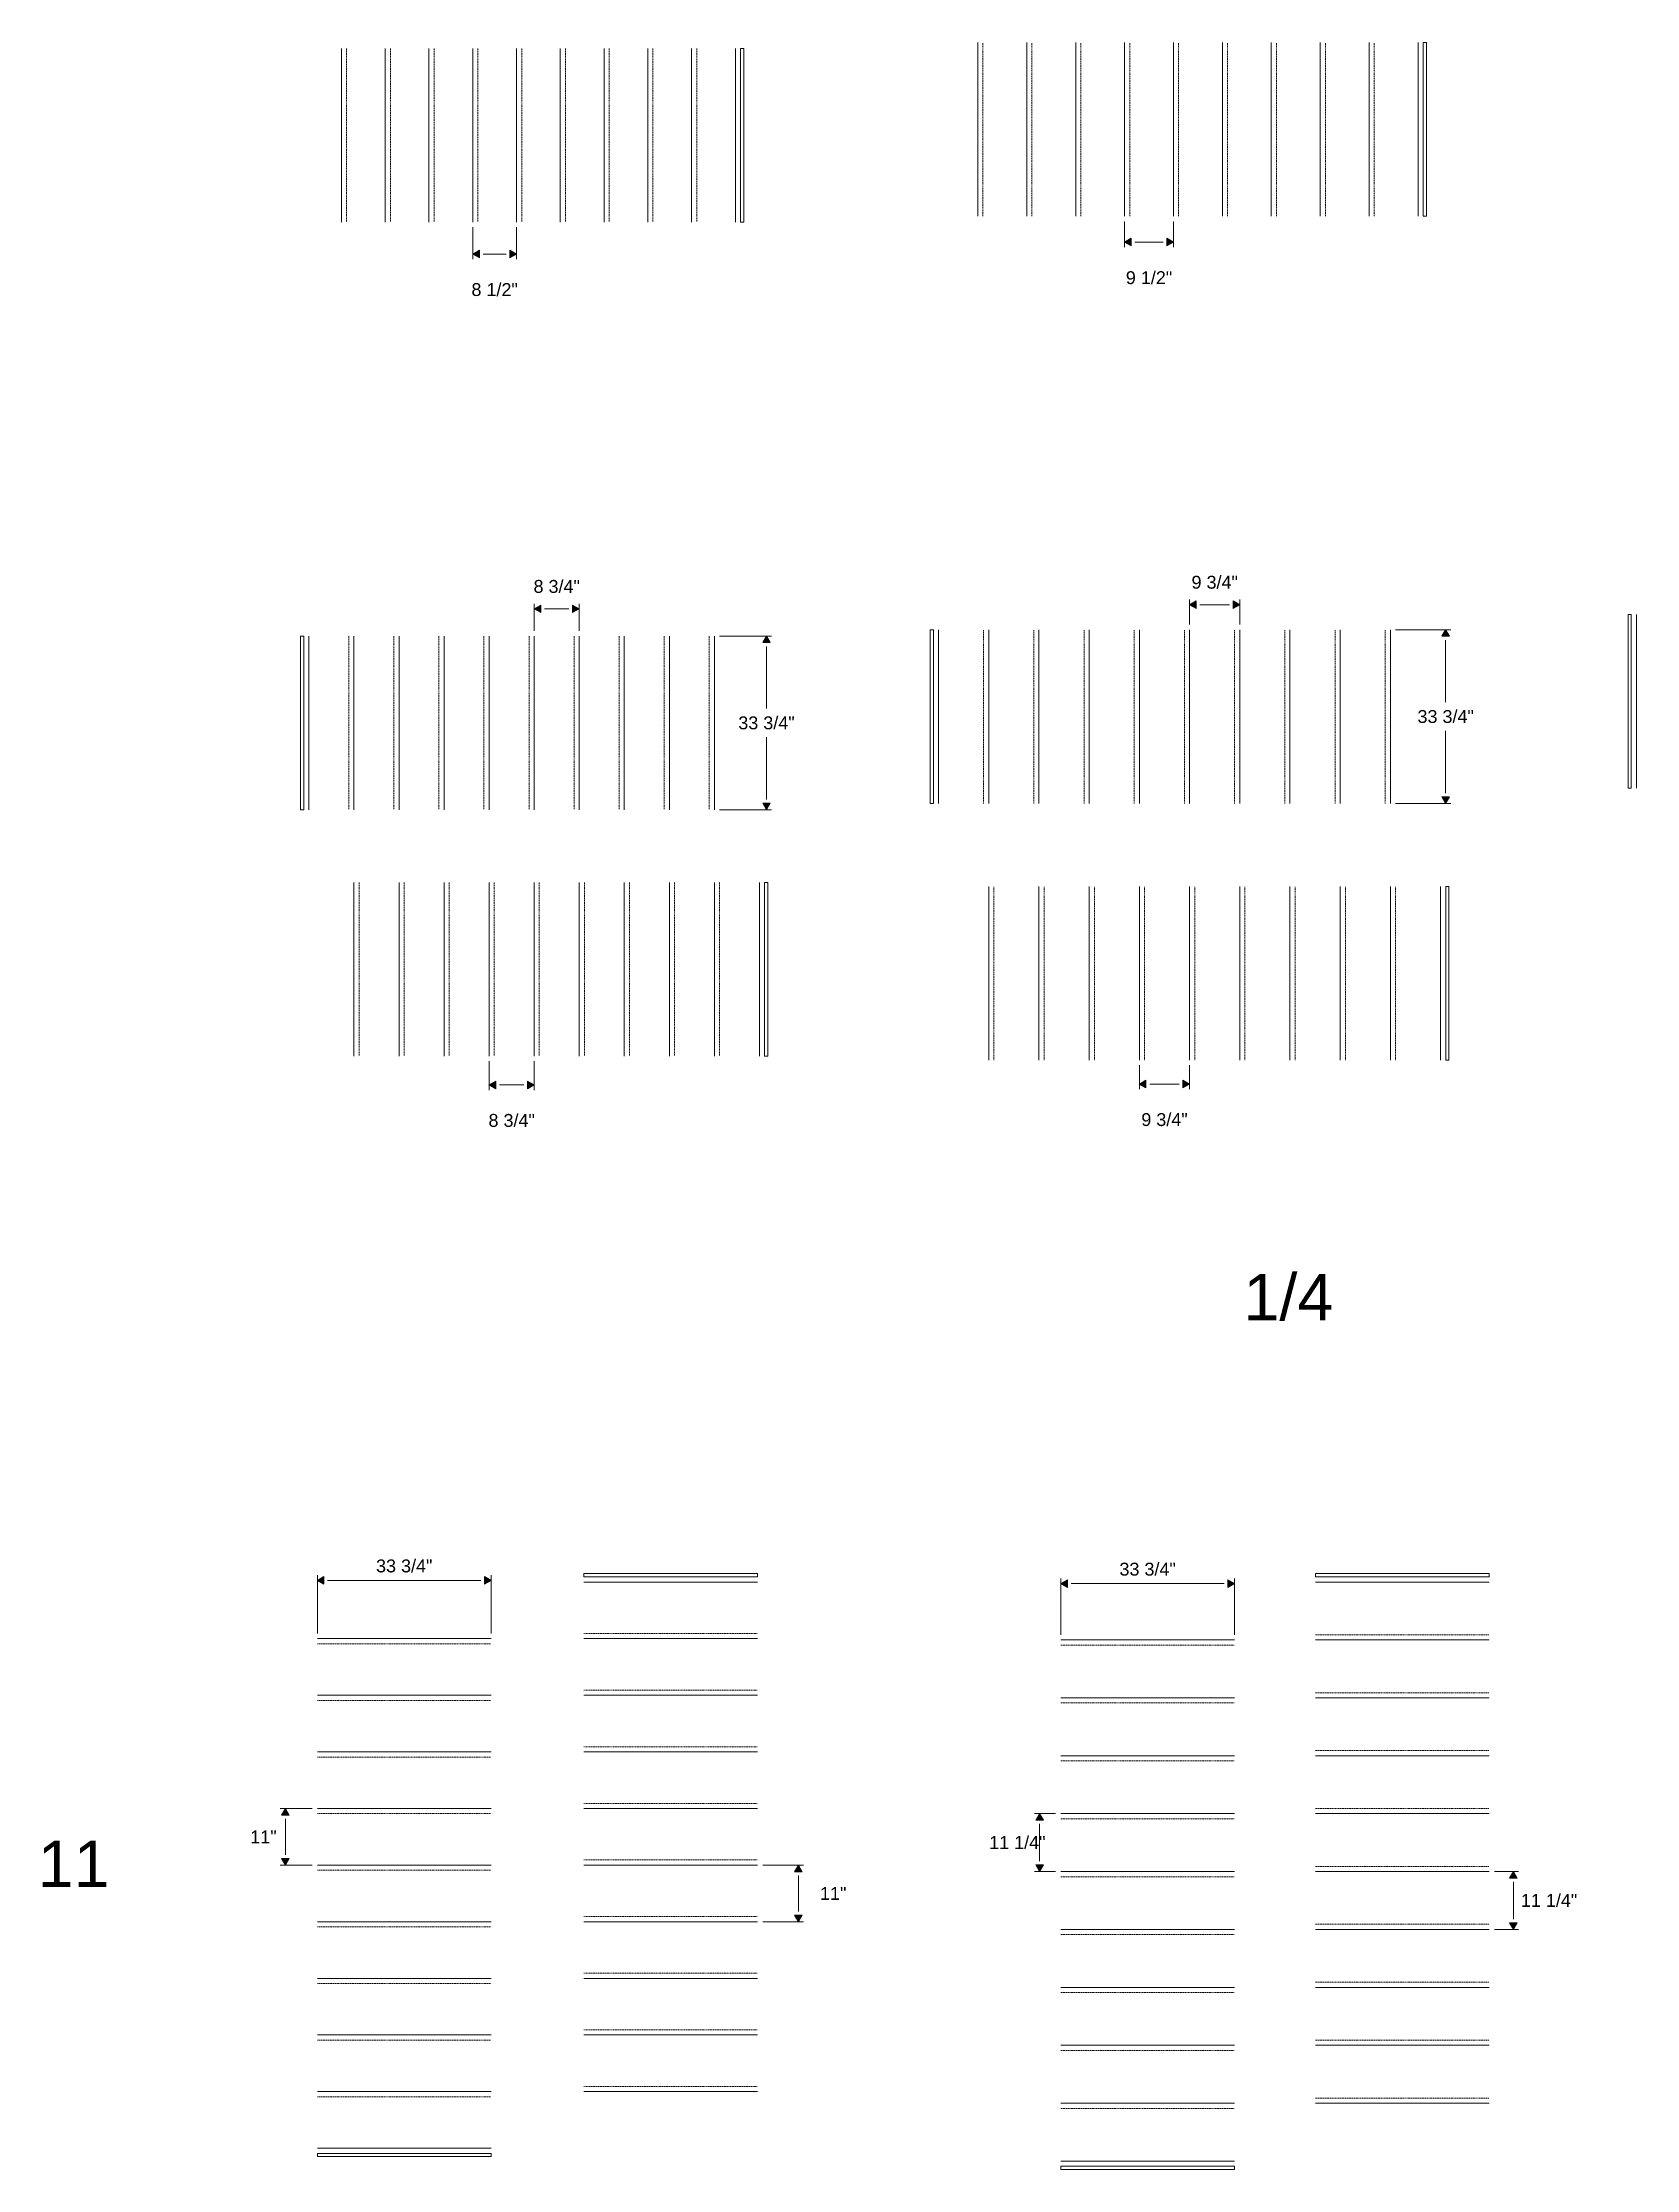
# Model space of a CAD drawing. Header units: inches. Extents: x -20237 to -17371, y 314 to 2010.
# Drawn here: x -20236.5 to -19926.9, y 1193.5 to 1606.7 of the extents above; entities that cross this region are included whole.
import ezdxf

# ---------------------------------------------------------------- set-up
doc = ezdxf.new("R2010")
doc.units = ezdxf.units.IN
doc.header["$MEASUREMENT"] = 0
doc.header["$PDMODE"] = 35
doc.linetypes.add('HIDDEN2', pattern=[0.1875, 0.125, -0.0625])
for name, color, linetype, lineweight in [('Dimension', 3, 'Continuous', 9), ('Kick', 4, 'Continuous', 9), ('Kick-Hidden', 4, 'HIDDEN2', 9), ('Treads', 1, 'Continuous', 15)]:
    doc.layers.add(name, color=color, linetype=linetype, lineweight=lineweight)
doc.styles.add('9-32 Text', font='arial.ttf', dxfattribs={"height": 0.28125})
doc.styles.add('Dimension and Text', font='arial.ttf', dxfattribs={"height": 0.078125})
doc.dimstyles.new('Jerrod Dimension', dxfattribs={"dimscale": 0, "dimtxt": 0.078125, "dimasz": 0.0625, "dimexe": 0.03125, "dimexo": 0.03125, "dimgap": 0.046875, "dimtad": 1, "dimtih": 1, "dimtoh": 1, "dimdec": 4, "dimzin": 1, "dimdsep": 46, "dimlunit": 5, "dimtxsty": 'Dimension and Text', "dimblk": 'arrow', "dimcen": 2.421875, "dimclrd": 3, "dimclre": 3, "dimclrt": 3, "dimadec": 1, "dimazin": 0, "dimtfac": 1, "dimtdec": 4, "dimtmove": 2, "dimatfit": 3, "dimldrblk": 'arrow', "dimfxl": 1, "dimtfillclr": 256, "dimfrac": 2, "dimlwd": -1, "dimlwe": -1, "dimarcsym": 2})

# ---------------------------------------------------------------- blocks, each defined once
blk = doc.blocks.new('arrow')
at = {"layer": 'Dimension'}
blk.add_hatch(color=0, dxfattribs=at).paths.add_polyline_path([(0, 0), (-0.64, 0.37), (-0.64, -0.37)])
at = {"layer": 'Dimension', "color": 0}
for p, q in [((-0.64, -0.37), (-0.64, 0.37)), ((0, 0), (-0.64, 0.37)), ((-0.64, -0.37), (0, 0))]:
    blk.add_line(p, q, dxfattribs=at)
blk = doc.blocks.new('*D481')
at = {"layer": 'Defpoints', "color": 0}
for p in [(-20183.13, 1263.6), (-20189.33, 1252.6), (-20183.13, 1252.6)]:
    blk.add_point(p, dxfattribs=at)
at = {"layer": 'Dimension', "color": 3}
for p, q in [((-20184.13, 1263.6), (-20190.33, 1263.6)), ((-20189.33, 1261.6), (-20189.33, 1254.6)), ((-20184.13, 1252.6), (-20190.33, 1252.6))]:
    blk.add_line(p, q, dxfattribs=at)
at = {"layer": 'Dimension', "color": 3, "xscale": 2, "yscale": 2, "zscale": 2}
for p, rotation in [((-20189.33, 1263.6), 90), ((-20189.33, 1252.6), 270)]:
    blk.add_blockref('arrow', p, dxfattribs=dict(at, rotation=rotation))
at = {"layer": 'Dimension', "color": 3, "insert": (-20193.59, 1258.1), "char_height": 2.5, "attachment_point": 5, "style": 'Dimension and Text'}
blk.add_mtext('11"', dxfattribs=at)
blk = doc.blocks.new('*D483')
at = {"layer": 'Defpoints', "color": 0}
for p in [(-20097.62, 1252.6), (-20089.71, 1252.6), (-20097.62, 1241.6)]:
    blk.add_point(p, dxfattribs=at)
at = {"layer": 'Dimension', "color": 3}
for p, q in [((-20096.62, 1252.6), (-20088.71, 1252.6)), ((-20089.71, 1243.6), (-20089.71, 1250.6)), ((-20096.62, 1241.6), (-20088.71, 1241.6))]:
    blk.add_line(p, q, dxfattribs=at)
at = {"layer": 'Dimension', "color": 3, "xscale": 2, "yscale": 2, "zscale": 2}
for p, rotation in [((-20089.71, 1252.6), 90), ((-20089.71, 1241.6), 270)]:
    blk.add_blockref('arrow', p, dxfattribs=dict(at, rotation=rotation))
at = {"layer": 'Dimension', "color": 3, "insert": (-20082.94, 1247.1), "char_height": 2.5, "attachment_point": 5, "style": 'Dimension and Text'}
blk.add_mtext('11"', dxfattribs=at)
blk = doc.blocks.new('*D367')
at = {"layer": 'Defpoints', "color": 0}
for p in [(-20038.75, 1262.6), (-20042.85, 1251.35), (-20038.75, 1251.35)]:
    blk.add_point(p, dxfattribs=at)
at = {"layer": 'Dimension', "color": 3}
for p, q in [((-20039.75, 1262.6), (-20043.85, 1262.6)), ((-20042.85, 1260.6), (-20042.85, 1253.35)), ((-20039.75, 1251.35), (-20043.85, 1251.35))]:
    blk.add_line(p, q, dxfattribs=at)
at = {"layer": 'Dimension', "color": 3, "xscale": 2, "yscale": 2, "zscale": 2}
for p, rotation in [((-20042.85, 1262.6), 90), ((-20042.85, 1251.35), 270)]:
    blk.add_blockref('arrow', p, dxfattribs=dict(at, rotation=rotation))
at = {"layer": 'Dimension', "color": 3, "insert": (-20047.19, 1256.98), "char_height": 2.5, "attachment_point": 5, "style": 'Dimension and Text'}
blk.add_mtext('11 1/4"', dxfattribs=at)
blk = doc.blocks.new('*D369')
at = {"layer": 'Defpoints', "color": 0}
for p in [(-19955.53, 1251.35), (-19950.83, 1251.35), (-19955.53, 1240.1)]:
    blk.add_point(p, dxfattribs=at)
at = {"layer": 'Dimension', "color": 3}
for p, q in [((-19954.53, 1251.35), (-19949.83, 1251.35)), ((-19950.83, 1242.1), (-19950.83, 1249.35)), ((-19954.53, 1240.1), (-19949.83, 1240.1))]:
    blk.add_line(p, q, dxfattribs=at)
at = {"layer": 'Dimension', "color": 3, "xscale": 2, "yscale": 2, "zscale": 2}
for p, rotation in [((-19950.83, 1251.35), 90), ((-19950.83, 1240.1), 270)]:
    blk.add_blockref('arrow', p, dxfattribs=dict(at, rotation=rotation))
at = {"layer": 'Dimension', "color": 3, "insert": (-19943.91, 1245.73), "char_height": 2.5, "attachment_point": 5, "style": 'Dimension and Text'}
blk.add_mtext('11 1/4"', dxfattribs=at)
blk = doc.blocks.new('*D435')
at = {"layer": 'Defpoints', "color": 0}
for p in [(-20038.75, 1307.29), (-20038.75, 1296.35), (-20005, 1296.35)]:
    blk.add_point(p, dxfattribs=at)
at = {"layer": 'Treads', "color": 3}
for p, q in [((-20038.75, 1297.35), (-20038.75, 1308.29)), ((-20007, 1307.29), (-20036.75, 1307.29)), ((-20005, 1297.35), (-20005, 1308.29))]:
    blk.add_line(p, q, dxfattribs=at)
at = {"layer": 'Treads', "color": 3, "xscale": 2, "yscale": 2, "zscale": 2, "rotation": 180}
blk.add_blockref('arrow', (-20038.75, 1307.29), dxfattribs=at)
at = {"layer": 'Treads', "color": 3, "xscale": 2, "yscale": 2, "zscale": 2}
blk.add_blockref('arrow', (-20005, 1307.29), dxfattribs=at)
at = {"layer": 'Treads', "color": 3, "insert": (-20021.88, 1310.09), "char_height": 2.5, "attachment_point": 5, "style": 'Dimension and Text'}
blk.add_mtext('33 3/4"', dxfattribs=at)
blk = doc.blocks.new('*D437')
at = {"layer": 'Defpoints', "color": 0}
for p in [(-20183.13, 1307.91), (-20183.13, 1296.6), (-20149.38, 1296.6)]:
    blk.add_point(p, dxfattribs=at)
at = {"layer": 'Treads', "color": 3}
for p, q in [((-20183.13, 1297.6), (-20183.13, 1308.91)), ((-20151.38, 1307.91), (-20181.13, 1307.91)), ((-20149.38, 1297.6), (-20149.38, 1308.91))]:
    blk.add_line(p, q, dxfattribs=at)
at = {"layer": 'Treads', "color": 3, "xscale": 2, "yscale": 2, "zscale": 2, "rotation": 180}
blk.add_blockref('arrow', (-20183.13, 1307.91), dxfattribs=at)
at = {"layer": 'Treads', "color": 3, "xscale": 2, "yscale": 2, "zscale": 2}
blk.add_blockref('arrow', (-20149.38, 1307.91), dxfattribs=at)
at = {"layer": 'Treads', "color": 3, "insert": (-20166.26, 1310.71), "char_height": 2.5, "attachment_point": 5, "style": 'Dimension and Text'}
blk.add_mtext('33 3/4"', dxfattribs=at)
blk = doc.blocks.new('*D357')
at = {"layer": 'Defpoints', "color": 0}
for p in [(-20152.95, 1571.79), (-20144.45, 1571.79), (-20144.45, 1565.59)]:
    blk.add_point(p, dxfattribs=at)
at = {"layer": 'Dimension', "color": 3}
for p, q in [((-20152.95, 1570.79), (-20152.95, 1564.59)), ((-20144.45, 1570.79), (-20144.45, 1564.59)), ((-20150.95, 1565.59), (-20146.45, 1565.59))]:
    blk.add_line(p, q, dxfattribs=at)
at = {"layer": 'Dimension', "color": 3, "xscale": 2, "yscale": 2, "zscale": 2, "rotation": 180}
blk.add_blockref('arrow', (-20152.95, 1565.59), dxfattribs=at)
at = {"layer": 'Dimension', "color": 3, "xscale": 2, "yscale": 2, "zscale": 2}
blk.add_blockref('arrow', (-20144.45, 1565.59), dxfattribs=at)
at = {"layer": 'Dimension', "color": 3, "insert": (-20148.7, 1558.67), "char_height": 2.5, "attachment_point": 5, "style": 'Dimension and Text'}
blk.add_mtext('8 1/2"', dxfattribs=at)
blk = doc.blocks.new('*D326')
at = {"layer": 'Defpoints', "color": 0}
for p in [(-20026.36, 1572.93), (-20016.86, 1572.93), (-20016.86, 1567.9)]:
    blk.add_point(p, dxfattribs=at)
at = {"layer": 'Dimension', "color": 3}
for p, q in [((-20026.36, 1571.93), (-20026.36, 1566.9)), ((-20016.86, 1571.93), (-20016.86, 1566.9)), ((-20024.36, 1567.9), (-20018.86, 1567.9))]:
    blk.add_line(p, q, dxfattribs=at)
at = {"layer": 'Dimension', "color": 3, "xscale": 2, "yscale": 2, "zscale": 2, "rotation": 180}
blk.add_blockref('arrow', (-20026.36, 1567.9), dxfattribs=at)
at = {"layer": 'Dimension', "color": 3, "xscale": 2, "yscale": 2, "zscale": 2}
blk.add_blockref('arrow', (-20016.86, 1567.9), dxfattribs=at)
at = {"layer": 'Dimension', "color": 3, "insert": (-20021.61, 1560.98), "char_height": 2.5, "attachment_point": 5, "style": 'Dimension and Text'}
blk.add_mtext('9 1/2"', dxfattribs=at)
blk = doc.blocks.new('*D284')
at = {"layer": 'Defpoints', "color": 0}
for p in [(-20141.02, 1496.66), (-20141.02, 1491.37), (-20132.27, 1491.37)]:
    blk.add_point(p, dxfattribs=at)
at = {"layer": 'Dimension', "color": 3}
for p, q in [((-20141.02, 1492.37), (-20141.02, 1497.66)), ((-20134.27, 1496.66), (-20139.02, 1496.66)), ((-20132.27, 1492.37), (-20132.27, 1497.66))]:
    blk.add_line(p, q, dxfattribs=at)
at = {"layer": 'Dimension', "color": 3, "xscale": 2, "yscale": 2, "zscale": 2, "rotation": 180}
blk.add_blockref('arrow', (-20141.02, 1496.66), dxfattribs=at)
at = {"layer": 'Dimension', "color": 3, "xscale": 2, "yscale": 2, "zscale": 2}
blk.add_blockref('arrow', (-20132.27, 1496.66), dxfattribs=at)
at = {"layer": 'Dimension', "color": 3, "insert": (-20136.64, 1501), "char_height": 2.5, "attachment_point": 5, "style": 'Dimension and Text'}
blk.add_mtext('8 3/4"', dxfattribs=at)
blk = doc.blocks.new('*D286')
at = {"layer": 'Defpoints', "color": 0}
for p in [(-20149.77, 1409.77), (-20141.02, 1409.77), (-20141.02, 1404.18)]:
    blk.add_point(p, dxfattribs=at)
at = {"layer": 'Dimension', "color": 3}
for p, q in [((-20149.77, 1408.77), (-20149.77, 1403.18)), ((-20141.02, 1408.77), (-20141.02, 1403.18)), ((-20147.77, 1404.18), (-20143.02, 1404.18))]:
    blk.add_line(p, q, dxfattribs=at)
at = {"layer": 'Dimension', "color": 3, "xscale": 2, "yscale": 2, "zscale": 2, "rotation": 180}
blk.add_blockref('arrow', (-20149.77, 1404.18), dxfattribs=at)
at = {"layer": 'Dimension', "color": 3, "xscale": 2, "yscale": 2, "zscale": 2}
blk.add_blockref('arrow', (-20141.02, 1404.18), dxfattribs=at)
at = {"layer": 'Dimension', "color": 3, "insert": (-20145.39, 1397.26), "char_height": 2.5, "attachment_point": 5, "style": 'Dimension and Text'}
blk.add_mtext('8 3/4"', dxfattribs=at)
blk = doc.blocks.new('*D288')
at = {"layer": 'Defpoints', "color": 0}
for p in [(-20013.73, 1497.47), (-20013.73, 1492.6), (-20003.98, 1492.6)]:
    blk.add_point(p, dxfattribs=at)
at = {"layer": 'Dimension', "color": 3}
for p, q in [((-20013.73, 1493.6), (-20013.73, 1498.47)), ((-20005.98, 1497.47), (-20011.73, 1497.47)), ((-20003.98, 1493.6), (-20003.98, 1498.47))]:
    blk.add_line(p, q, dxfattribs=at)
at = {"layer": 'Dimension', "color": 3, "xscale": 2, "yscale": 2, "zscale": 2, "rotation": 180}
blk.add_blockref('arrow', (-20013.73, 1497.47), dxfattribs=at)
at = {"layer": 'Dimension', "color": 3, "xscale": 2, "yscale": 2, "zscale": 2}
blk.add_blockref('arrow', (-20003.98, 1497.47), dxfattribs=at)
at = {"layer": 'Dimension', "color": 3, "insert": (-20008.85, 1501.81), "char_height": 2.5, "attachment_point": 5, "style": 'Dimension and Text'}
blk.add_mtext('9 3/4"', dxfattribs=at)
blk = doc.blocks.new('*D290')
at = {"layer": 'Defpoints', "color": 0}
for p in [(-20023.48, 1408.99), (-20013.73, 1408.99), (-20013.73, 1404.35)]:
    blk.add_point(p, dxfattribs=at)
at = {"layer": 'Dimension', "color": 3}
for p, q in [((-20023.48, 1407.99), (-20023.48, 1403.35)), ((-20013.73, 1407.99), (-20013.73, 1403.35)), ((-20021.48, 1404.35), (-20015.73, 1404.35))]:
    blk.add_line(p, q, dxfattribs=at)
at = {"layer": 'Dimension', "color": 3, "xscale": 2, "yscale": 2, "zscale": 2, "rotation": 180}
blk.add_blockref('arrow', (-20023.48, 1404.35), dxfattribs=at)
at = {"layer": 'Dimension', "color": 3, "xscale": 2, "yscale": 2, "zscale": 2}
blk.add_blockref('arrow', (-20013.73, 1404.35), dxfattribs=at)
at = {"layer": 'Dimension', "color": 3, "insert": (-20018.6, 1397.42), "char_height": 2.5, "attachment_point": 5, "style": 'Dimension and Text'}
blk.add_mtext('9 3/4"', dxfattribs=at)
blk = doc.blocks.new('*D274')
at = {"layer": 'Defpoints', "color": 0}
for p in [(-19974.73, 1492.6), (-19964, 1492.6), (-19974.73, 1458.85)]:
    blk.add_point(p, dxfattribs=at)
at = {"layer": 'Treads', "color": 3}
for p, q in [((-19973.73, 1492.6), (-19963, 1492.6)), ((-19964, 1490.6), (-19964, 1478.52)), ((-19964, 1460.85), (-19964, 1472.93)), ((-19973.73, 1458.85), (-19963, 1458.85))]:
    blk.add_line(p, q, dxfattribs=at)
at = {"layer": 'Treads', "color": 3, "xscale": 2, "yscale": 2, "zscale": 2}
for p, rotation in [((-19964, 1492.6), 90), ((-19964, 1458.85), 270)]:
    blk.add_blockref('arrow', p, dxfattribs=dict(at, rotation=rotation))
at = {"layer": 'Treads', "color": 3, "insert": (-19964, 1475.72), "char_height": 2.5, "attachment_point": 5, "style": 'Dimension and Text'}
blk.add_mtext('33 3/4"', dxfattribs=at)
blk = doc.blocks.new('*D280')
at = {"layer": 'Defpoints', "color": 0}
for p in [(-20106.02, 1491.37), (-20095.9, 1491.37), (-20106.02, 1457.62)]:
    blk.add_point(p, dxfattribs=at)
at = {"layer": 'Treads', "color": 3}
for p, q in [((-20105.02, 1491.37), (-20094.9, 1491.37)), ((-20095.9, 1489.37), (-20095.9, 1477.29)), ((-20095.9, 1459.62), (-20095.9, 1471.7)), ((-20105.02, 1457.62), (-20094.9, 1457.62))]:
    blk.add_line(p, q, dxfattribs=at)
at = {"layer": 'Treads', "color": 3, "xscale": 2, "yscale": 2, "zscale": 2}
for p, rotation in [((-20095.9, 1491.37), 90), ((-20095.9, 1457.62), 270)]:
    blk.add_blockref('arrow', p, dxfattribs=dict(at, rotation=rotation))
at = {"layer": 'Treads', "color": 3, "insert": (-20095.9, 1474.49), "char_height": 2.5, "attachment_point": 5, "style": 'Dimension and Text'}
blk.add_mtext('33 3/4"', dxfattribs=at)

msp = doc.modelspace()

# ---------------------------------------------------------------- linework, layer by layer
at = {"layer": 'Kick'}
for points in [[(-20100.32339, 1605.53572), (-20100.32339, 1571.78572), (-20100.94839, 1571.78572), (-20100.94839, 1605.53572)], [(-19967.73017, 1572.92631), (-19967.73017, 1606.67631), (-19968.35517, 1606.67631), (-19968.35517, 1572.92631)], [(-20064.1048, 1458.84899), (-20064.1048, 1492.59899), (-20063.4798, 1492.59899), (-20063.4798, 1458.84899)], [(-19928.56869, 1495.54566), (-19928.56869, 1461.79566), (-19927.94369, 1461.79566), (-19927.94369, 1495.54566)], [(-20186.39453, 1491.36937), (-20186.39453, 1457.61937), (-20185.76953, 1457.61937), (-20185.76953, 1491.36937)], [(-20095.64453, 1443.51667), (-20095.64453, 1409.76667), (-20096.26953, 1409.76667), (-20096.26953, 1443.51667)], [(-19963.3548, 1408.99275), (-19963.3548, 1442.74275), (-19963.9798, 1442.74275), (-19963.9798, 1408.99275)], [(-20131.37054, 1309.22912), (-20097.62054, 1309.22912), (-20097.62054, 1308.60412), (-20131.37054, 1308.60412)], [(-19989.28045, 1309.22912), (-19955.53045, 1309.22912), (-19955.53045, 1308.60412), (-19989.28045, 1308.60412)], [(-20183.13391, 1195.97912), (-20149.38391, 1195.97912), (-20149.38391, 1196.60412), (-20183.13391, 1196.60412)], [(-20038.75376, 1193.47912), (-20005.00376, 1193.47912), (-20005.00376, 1194.10412), (-20038.75376, 1194.10412)]]:
    msp.add_lwpolyline(points, close=True, dxfattribs=at)
at = {"layer": 'Kick-Hidden'}
for p, q in [((-20177.44839, 1605.53572), (-20177.44839, 1571.78572)), ((-20168.94839, 1605.53572), (-20168.94839, 1571.78572)), ((-20160.44839, 1605.53572), (-20160.44839, 1571.78572)), ((-20151.94839, 1605.53572), (-20151.94839, 1571.78572)), ((-20143.44839, 1605.53572), (-20143.44839, 1571.78572)), ((-20134.94839, 1605.53572), (-20134.94839, 1571.78572)), ((-20126.44839, 1605.53572), (-20126.44839, 1571.78572)), ((-20117.94839, 1605.53572), (-20117.94839, 1571.78572)), ((-20109.44839, 1605.53572), (-20109.44839, 1571.78572)), ((-20053.85517, 1572.92631), (-20053.85517, 1606.67631)), ((-20044.35517, 1572.92631), (-20044.35517, 1606.67631)), ((-20034.85517, 1572.92631), (-20034.85517, 1606.67631)), ((-20025.35517, 1572.92631), (-20025.35517, 1606.67631)), ((-20015.85517, 1572.92631), (-20015.85517, 1606.67631)), ((-20006.35517, 1572.92631), (-20006.35517, 1606.67631)), ((-19996.85517, 1572.92631), (-19996.85517, 1606.67631)), ((-19987.35517, 1572.92631), (-19987.35517, 1606.67631)), ((-19977.85517, 1572.92631), (-19977.85517, 1606.67631)), ((-20053.7298, 1458.84899), (-20053.7298, 1492.59899)), ((-20043.9798, 1458.84899), (-20043.9798, 1492.59899)), ((-20034.2298, 1458.84899), (-20034.2298, 1492.59899)), ((-20024.4798, 1458.84899), (-20024.4798, 1492.59899)), ((-20014.7298, 1458.84899), (-20014.7298, 1492.59899)), ((-20004.9798, 1458.84899), (-20004.9798, 1492.59899)), ((-19995.2298, 1458.84899), (-19995.2298, 1492.59899)), ((-19985.4798, 1458.84899), (-19985.4798, 1492.59899)), ((-19975.7298, 1458.84899), (-19975.7298, 1492.59899)), ((-20177.01953, 1491.36937), (-20177.01953, 1457.61937)), ((-20168.26953, 1491.36937), (-20168.26953, 1457.61937)), ((-20159.51953, 1491.36937), (-20159.51953, 1457.61937)), ((-20150.76953, 1491.36937), (-20150.76953, 1457.61937)), ((-20142.01953, 1491.36937), (-20142.01953, 1457.61937)), ((-20133.26953, 1491.36937), (-20133.26953, 1457.61937)), ((-20124.51953, 1491.36937), (-20124.51953, 1457.61937)), ((-20115.76953, 1491.36937), (-20115.76953, 1457.61937)), ((-20107.01953, 1491.36937), (-20107.01953, 1457.61937)), ((-20175.01953, 1443.51667), (-20175.01953, 1409.76667)), ((-20166.26953, 1443.51667), (-20166.26953, 1409.76667)), ((-20157.51953, 1443.51667), (-20157.51953, 1409.76667)), ((-20148.76953, 1443.51667), (-20148.76953, 1409.76667)), ((-20140.01953, 1443.51667), (-20140.01953, 1409.76667)), ((-20131.26953, 1443.51667), (-20131.26953, 1409.76667)), ((-20122.51953, 1443.51667), (-20122.51953, 1409.76667)), ((-20113.76953, 1443.51667), (-20113.76953, 1409.76667)), ((-20105.01953, 1443.51667), (-20105.01953, 1409.76667)), ((-20051.7298, 1408.99275), (-20051.7298, 1442.74275)), ((-20041.9798, 1408.99275), (-20041.9798, 1442.74275)), ((-20032.2298, 1408.99275), (-20032.2298, 1442.74275)), ((-20022.4798, 1408.99275), (-20022.4798, 1442.74275)), ((-20012.7298, 1408.99275), (-20012.7298, 1442.74275)), ((-20002.9798, 1408.99275), (-20002.9798, 1442.74275)), ((-19993.2298, 1408.99275), (-19993.2298, 1442.74275)), ((-19983.4798, 1408.99275), (-19983.4798, 1442.74275)), ((-19973.7298, 1408.99275), (-19973.7298, 1442.74275)), ((-20131.37054, 1297.60412), (-20097.62054, 1297.60412)), ((-20183.13391, 1295.60412), (-20149.38391, 1295.60412)), ((-20038.75376, 1295.35412), (-20005.00376, 1295.35412)), ((-19989.28045, 1297.35412), (-19955.53045, 1297.35412)), ((-20131.37054, 1286.60412), (-20097.62054, 1286.60412)), ((-19989.28045, 1286.10412), (-19955.53045, 1286.10412)), ((-20183.13391, 1284.60412), (-20149.38391, 1284.60412)), ((-20038.75376, 1284.10412), (-20005.00376, 1284.10412)), ((-20183.13391, 1273.60412), (-20149.38391, 1273.60412)), ((-20131.37054, 1275.60412), (-20097.62054, 1275.60412)), ((-20038.75376, 1272.85412), (-20005.00376, 1272.85412)), ((-19989.28045, 1274.85412), (-19955.53045, 1274.85412)), ((-20131.37054, 1264.60412), (-20097.62054, 1264.60412)), ((-20183.13391, 1262.60412), (-20149.38391, 1262.60412)), ((-20038.75376, 1261.60412), (-20005.00376, 1261.60412)), ((-19989.28045, 1263.60412), (-19955.53045, 1263.60412)), ((-20131.37054, 1253.60412), (-20097.62054, 1253.60412)), ((-19989.28045, 1252.35412), (-19955.53045, 1252.35412)), ((-20183.13391, 1251.60412), (-20149.38391, 1251.60412)), ((-20038.75376, 1250.35412), (-20005.00376, 1250.35412)), ((-20183.13391, 1240.60412), (-20149.38391, 1240.60412)), ((-20131.37054, 1242.60412), (-20097.62054, 1242.60412)), ((-19989.28045, 1241.10412), (-19955.53045, 1241.10412)), ((-20038.75376, 1239.10412), (-20005.00376, 1239.10412)), ((-20131.37054, 1231.60412), (-20097.62054, 1231.60412)), ((-20183.13391, 1229.60412), (-20149.38391, 1229.60412)), ((-20038.75376, 1227.85412), (-20005.00376, 1227.85412)), ((-19989.28045, 1229.85412), (-19955.53045, 1229.85412)), ((-20131.37054, 1220.60412), (-20097.62054, 1220.60412)), ((-20183.13391, 1218.60412), (-20149.38391, 1218.60412)), ((-20038.75376, 1216.60412), (-20005.00376, 1216.60412)), ((-19989.28045, 1218.60412), (-19955.53045, 1218.60412)), ((-20183.13391, 1207.60412), (-20149.38391, 1207.60412)), ((-20131.37054, 1209.60412), (-20097.62054, 1209.60412)), ((-19989.28045, 1207.35412), (-19955.53045, 1207.35412)), ((-20038.75376, 1205.35412), (-20005.00376, 1205.35412))]:
    msp.add_line(p, q, dxfattribs=at)
at = {"layer": 'Treads'}
for p, q in [((-20178.44839, 1605.53572), (-20178.44839, 1571.78572)), ((-20169.94839, 1605.53572), (-20169.94839, 1571.78572)), ((-20161.44839, 1605.53572), (-20161.44839, 1571.78572)), ((-20152.94839, 1605.53572), (-20152.94839, 1571.78572)), ((-20144.44839, 1605.53572), (-20144.44839, 1571.78572)), ((-20135.94839, 1605.53572), (-20135.94839, 1571.78572)), ((-20127.44839, 1605.53572), (-20127.44839, 1571.78572)), ((-20118.94839, 1605.53572), (-20118.94839, 1571.78572)), ((-20110.44839, 1605.53572), (-20110.44839, 1571.78572)), ((-20101.94839, 1605.53572), (-20101.94839, 1571.78572)), ((-20054.85517, 1572.92631), (-20054.85517, 1606.67631)), ((-20045.35517, 1572.92631), (-20045.35517, 1606.67631)), ((-20035.85517, 1572.92631), (-20035.85517, 1606.67631)), ((-20026.35517, 1572.92631), (-20026.35517, 1606.67631)), ((-20016.85517, 1572.92631), (-20016.85517, 1606.67631)), ((-20007.35517, 1572.92631), (-20007.35517, 1606.67631)), ((-19997.85517, 1572.92631), (-19997.85517, 1606.67631)), ((-19988.35517, 1572.92631), (-19988.35517, 1606.67631)), ((-19978.85517, 1572.92631), (-19978.85517, 1606.67631)), ((-19969.35517, 1572.92631), (-19969.35517, 1606.67631)), ((-20062.4798, 1458.84899), (-20062.4798, 1492.59899)), ((-20052.7298, 1458.84899), (-20052.7298, 1492.59899)), ((-20042.9798, 1458.84899), (-20042.9798, 1492.59899)), ((-20033.2298, 1458.84899), (-20033.2298, 1492.59899)), ((-20023.4798, 1458.84899), (-20023.4798, 1492.59899)), ((-20013.7298, 1458.84899), (-20013.7298, 1492.59899)), ((-20003.9798, 1458.84899), (-20003.9798, 1492.59899)), ((-19994.2298, 1458.84899), (-19994.2298, 1492.59899)), ((-19984.4798, 1458.84899), (-19984.4798, 1492.59899)), ((-19974.7298, 1458.84899), (-19974.7298, 1492.59899)), ((-19926.94369, 1495.54566), (-19926.94369, 1461.79566)), ((-20184.76953, 1491.36937), (-20184.76953, 1457.61937)), ((-20176.01953, 1491.36937), (-20176.01953, 1457.61937)), ((-20167.26953, 1491.36937), (-20167.26953, 1457.61937)), ((-20158.51953, 1491.36937), (-20158.51953, 1457.61937)), ((-20149.76953, 1491.36937), (-20149.76953, 1457.61937)), ((-20141.01953, 1491.36937), (-20141.01953, 1457.61937)), ((-20132.26953, 1491.36937), (-20132.26953, 1457.61937)), ((-20123.51953, 1491.36937), (-20123.51953, 1457.61937)), ((-20114.76953, 1491.36937), (-20114.76953, 1457.61937)), ((-20106.01953, 1491.36937), (-20106.01953, 1457.61937)), ((-20176.01953, 1443.51667), (-20176.01953, 1409.76667)), ((-20167.26953, 1443.51667), (-20167.26953, 1409.76667)), ((-20158.51953, 1443.51667), (-20158.51953, 1409.76667)), ((-20149.76953, 1443.51667), (-20149.76953, 1409.76667)), ((-20141.01953, 1443.51667), (-20141.01953, 1409.76667)), ((-20132.26953, 1443.51667), (-20132.26953, 1409.76667)), ((-20123.51953, 1443.51667), (-20123.51953, 1409.76667)), ((-20114.76953, 1443.51667), (-20114.76953, 1409.76667)), ((-20106.01953, 1443.51667), (-20106.01953, 1409.76667)), ((-20097.26953, 1443.51667), (-20097.26953, 1409.76667)), ((-20052.7298, 1408.99275), (-20052.7298, 1442.74275)), ((-20042.9798, 1408.99275), (-20042.9798, 1442.74275)), ((-20033.2298, 1408.99275), (-20033.2298, 1442.74275)), ((-20023.4798, 1408.99275), (-20023.4798, 1442.74275)), ((-20013.7298, 1408.99275), (-20013.7298, 1442.74275)), ((-20003.9798, 1408.99275), (-20003.9798, 1442.74275)), ((-19994.2298, 1408.99275), (-19994.2298, 1442.74275)), ((-19984.4798, 1408.99275), (-19984.4798, 1442.74275)), ((-19974.7298, 1408.99275), (-19974.7298, 1442.74275)), ((-19964.9798, 1408.99275), (-19964.9798, 1442.74275)), ((-20131.37054, 1307.60412), (-20097.62054, 1307.60412)), ((-19989.28045, 1307.60412), (-19955.53045, 1307.60412)), ((-20183.13391, 1296.60412), (-20149.38391, 1296.60412)), ((-20131.37054, 1296.60412), (-20097.62054, 1296.60412)), ((-20038.75376, 1296.35412), (-20005.00376, 1296.35412)), ((-19989.28045, 1296.35412), (-19955.53045, 1296.35412)), ((-20183.13391, 1285.60412), (-20149.38391, 1285.60412)), ((-20131.37054, 1285.60412), (-20097.62054, 1285.60412)), ((-20038.75376, 1285.10412), (-20005.00376, 1285.10412)), ((-19989.28045, 1285.10412), (-19955.53045, 1285.10412)), ((-20183.13391, 1274.60412), (-20149.38391, 1274.60412)), ((-20131.37054, 1274.60412), (-20097.62054, 1274.60412)), ((-20038.75376, 1273.85412), (-20005.00376, 1273.85412)), ((-19989.28045, 1273.85412), (-19955.53045, 1273.85412)), ((-20183.13391, 1263.60412), (-20149.38391, 1263.60412)), ((-20131.37054, 1263.60412), (-20097.62054, 1263.60412)), ((-20038.75376, 1262.60412), (-20005.00376, 1262.60412)), ((-19989.28045, 1262.60412), (-19955.53045, 1262.60412)), ((-20183.13391, 1252.60412), (-20149.38391, 1252.60412)), ((-20131.37054, 1252.60412), (-20097.62054, 1252.60412)), ((-20038.75376, 1251.35412), (-20005.00376, 1251.35412)), ((-19989.28045, 1251.35412), (-19955.53045, 1251.35412)), ((-20183.13391, 1241.60412), (-20149.38391, 1241.60412)), ((-20131.37054, 1241.60412), (-20097.62054, 1241.60412)), ((-20038.75376, 1240.10412), (-20005.00376, 1240.10412)), ((-19989.28045, 1240.10412), (-19955.53045, 1240.10412)), ((-20183.13391, 1230.60412), (-20149.38391, 1230.60412)), ((-20131.37054, 1230.60412), (-20097.62054, 1230.60412)), ((-20038.75376, 1228.85412), (-20005.00376, 1228.85412)), ((-19989.28045, 1228.85412), (-19955.53045, 1228.85412)), ((-20183.13391, 1219.60412), (-20149.38391, 1219.60412)), ((-20131.37054, 1219.60412), (-20097.62054, 1219.60412)), ((-20038.75376, 1217.60412), (-20005.00376, 1217.60412)), ((-19989.28045, 1217.60412), (-19955.53045, 1217.60412)), ((-20183.13391, 1208.60412), (-20149.38391, 1208.60412)), ((-20131.37054, 1208.60412), (-20097.62054, 1208.60412)), ((-20038.75376, 1206.35412), (-20005.00376, 1206.35412)), ((-19989.28045, 1206.35412), (-19955.53045, 1206.35412)), ((-20183.13391, 1197.60412), (-20149.38391, 1197.60412)), ((-20038.75376, 1195.10412), (-20005.00376, 1195.10412))]:
    msp.add_line(p, q, dxfattribs=at)

# ---------------------------------------------------------------- texts
at = {"layer": 'Kick', "char_height": 9, "width": 15.8788972, "attachment_point": 1, "style": '9-32 Text'}
for s, insert in [('1/4', (-20003.28098, 1367.46261)), ('11', (-20237.45891, 1257.34687))]:
    msp.add_mtext(s, dxfattribs=dict(at, insert=insert))

# ---------------------------------------------------------------- dimensions: what is measured, and where the dimension line sits
at = {"layer": 'Dimension'}
for base, p1, p2, picture, middle in [((-20144.44839, 1565.59394), (-20152.94839, 1571.78572), (-20144.44839, 1571.78572), '*D357', (-20148.69839, 1558.67341)), ((-20016.85517, 1567.90477), (-20026.35517, 1572.92631), (-20016.85517, 1572.92631), '*D326', (-20021.60517, 1560.98424)), ((-20141.01953, 1496.65936), (-20132.26953, 1491.36937), (-20141.01953, 1491.36937), '*D284', (-20136.64453, 1500.99633)), ((-20013.7298, 1497.47383), (-20003.9798, 1492.59899), (-20013.7298, 1492.59899), '*D288', (-20008.8548, 1501.81081)), ((-20141.01953, 1404.17916), (-20149.76953, 1409.76667), (-20141.01953, 1409.76667), '*D286', (-20145.39453, 1397.25522)), ((-20013.7298, 1404.34739), (-20023.4798, 1408.99275), (-20013.7298, 1408.99275), '*D290', (-20018.6048, 1397.42345))]:
    dim = msp.add_linear_dim(base=base, p1=p1, p2=p2, dimstyle='Jerrod Dimension', override={"dimpost": '"'}, dxfattribs=at)
    dim.commit()
    dim.dimension.update_dxf_attribs({"geometry": picture, "text_midpoint": middle})
for base, p1, p2, picture, middle in [((-20189.33308, 1252.60412), (-20183.13391, 1263.60412), (-20183.13391, 1252.60412), '*D481', (-20193.59331, 1258.10412)), ((-20042.85256, 1251.35412), (-20038.75376, 1262.60412), (-20038.75376, 1251.35412), '*D367', (-20047.18783, 1256.97912)), ((-20089.70801, 1252.60412), (-20097.62054, 1241.60412), (-20097.62054, 1252.60412), '*D483', (-20082.93754, 1247.10412)), ((-19950.83362, 1251.35412), (-19955.53045, 1240.10412), (-19955.53045, 1251.35412), '*D369', (-19943.91308, 1245.72912))]:
    dim = msp.add_linear_dim(base=base, p1=p1, p2=p2, angle=90, dimstyle='Jerrod Dimension', override={"dimpost": '"'}, dxfattribs=at)
    dim.commit()
    dim.dimension.update_dxf_attribs({"geometry": picture, "text_midpoint": middle})
at = {"layer": 'Treads'}
for base, p1, p2, picture, middle in [((-19964.00145, 1492.59899), (-19974.7298, 1458.84899), (-19974.7298, 1492.59899), '*D274', (-19964.00145, 1475.72399)), ((-20095.89573, 1491.36937), (-20106.01953, 1457.61937), (-20106.01953, 1491.36937), '*D280', (-20095.89573, 1474.49437))]:
    dim = msp.add_linear_dim(base=base, p1=p1, p2=p2, angle=270, dimstyle='Jerrod Dimension', override={"dimpost": '"'}, dxfattribs=at)
    dim.commit()
    dim.dimension.update_dxf_attribs({"geometry": picture, "text_midpoint": middle})
for base, p1, p2, picture, middle in [((-20183.13391, 1307.91409), (-20149.38391, 1296.60412), (-20183.13391, 1296.60412), '*D437', (-20166.25891, 1310.70757)), ((-20038.75376, 1307.29461), (-20005.00376, 1296.35412), (-20038.75376, 1296.35412), '*D435', (-20021.87876, 1310.0881))]:
    dim = msp.add_linear_dim(base=base, p1=p1, p2=p2, dimstyle='Jerrod Dimension', override={"dimpost": '"'}, dxfattribs=at)
    dim.commit()
    dim.dimension.update_dxf_attribs({"geometry": picture, "text_midpoint": middle})

doc.saveas('drawing.dxf')
